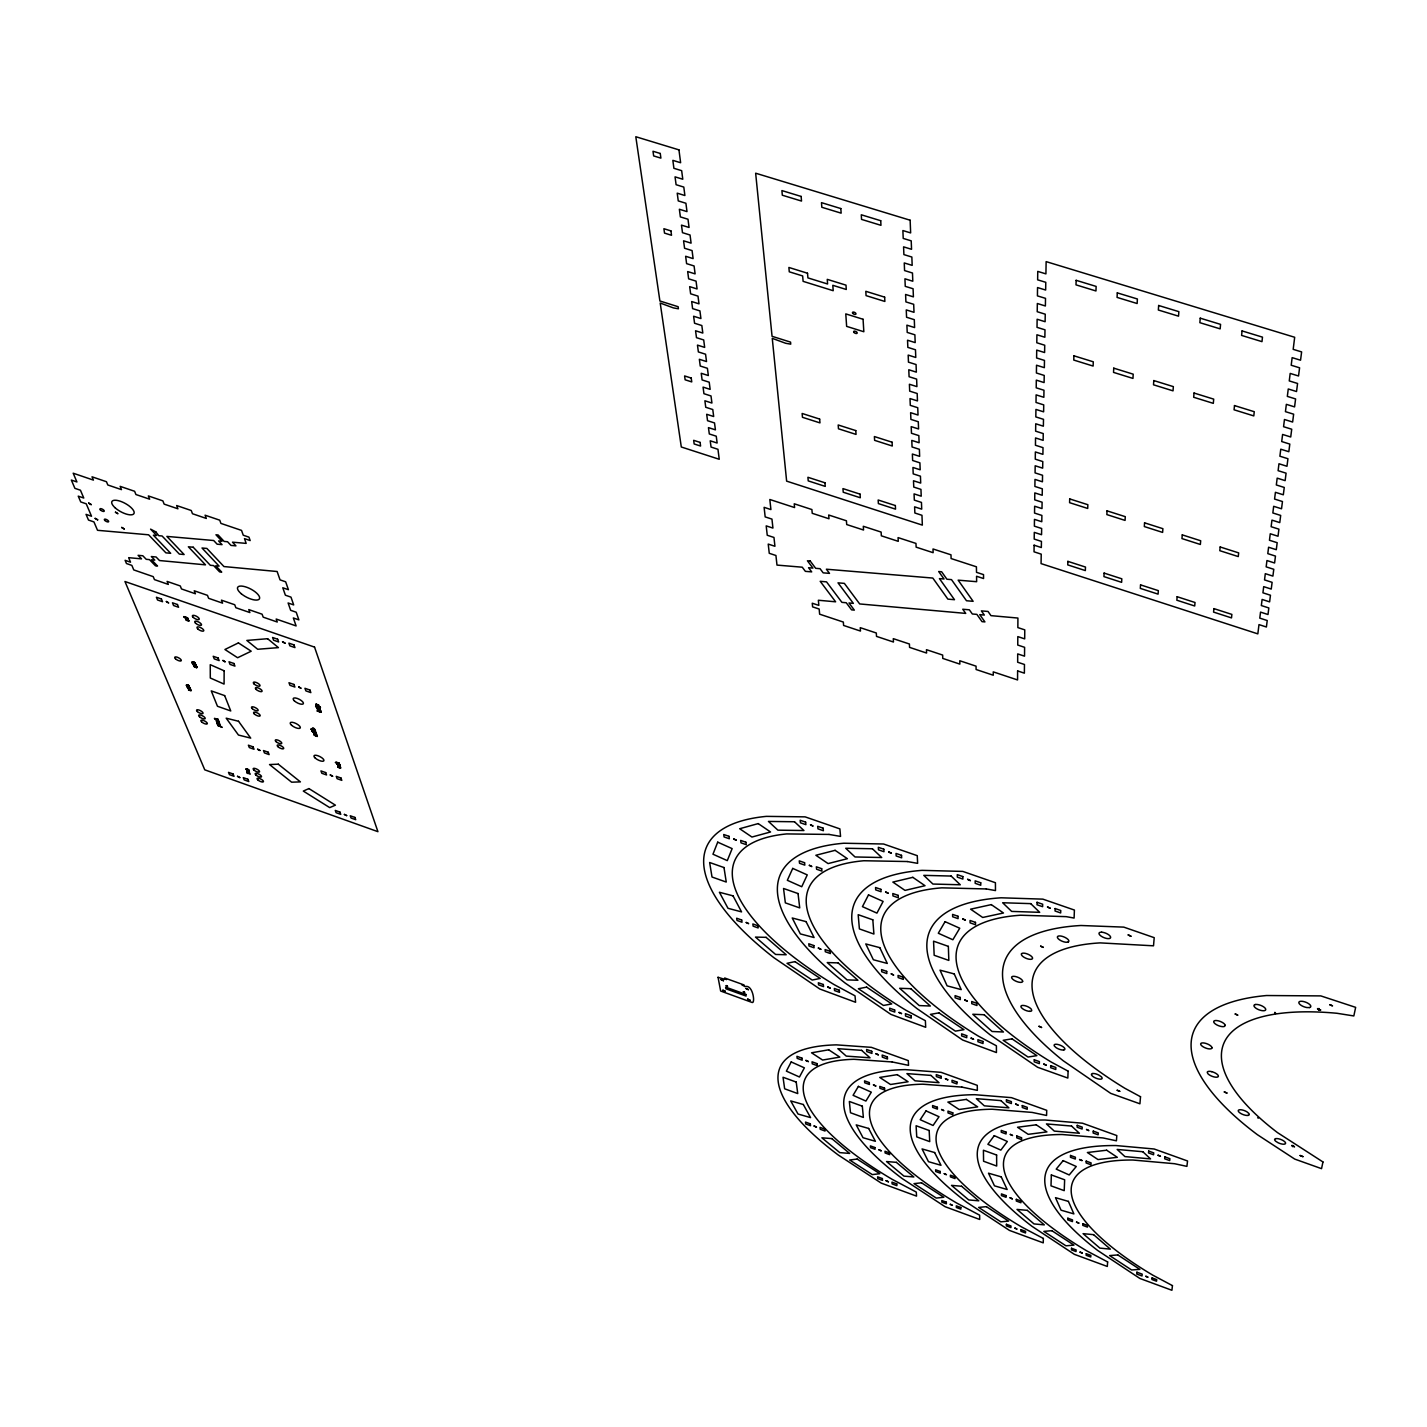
<?xml version="1.0" encoding="UTF-8"?>
<svg xmlns="http://www.w3.org/2000/svg" width="1427" height="1427" viewBox="0 0 1427 1427"><rect width="100%" height="100%" fill="white"/><g stroke="black" fill="none" stroke-linecap="round" stroke-linejoin="round"><path stroke-width="1.5" d="M312.941 728.876C316.812 731.534 311.639 725.041 312.638 729.126M316.17 704.599L318.185 705.081M189.381 689.705L190.326 689.437L189.416 689.883M190.915 690.365C185.439 689.384 192.163 689.116 188.685 688.171M217.047 721.17L218.42 720.385L216.137 719.547M218.866 722.775C219.134 721.331 218.206 722.276 217.118 722.24M1257.651 1117.805L1258.453 1118.09M1275.56 1013.527L1274.9 1012.332L1275.631 1013.348M185.76 617.855L185.706 619.3L188.953 620.745M188.418 619.746L186.652 618.069L187.9 619.55M1291.774 1145.453L1292.862 1145.845M1317.585 1008.568L1318.762 1008.978M1292.666 1146.684L1292.933 1145.435M1318.53 1009.959L1318.851 1008.497L1319.297 1010.227M192.217 662.253L195.178 663.145M1293.504 1146.273L1294.521 1146.916L1293.558 1146.095M1320.564 1010.155L1319.458 1009.567M194.75 662.503L194.357 663.573L195.356 663.145M189.363 686.173L188.721 685.406M216.244 720.029L218.295 721.563M189.862 690.079C189.309 691.56 188.774 686.976 190.005 688.938M189.952 689.937L190.201 688.242L189.488 689.33M247.799 771.882C252.097 775.45 245.176 770.687 247.888 772.061M248.78 769.938L245.926 768.868L247.281 768.975L247.192 770.99M193.804 665.999L195.089 666.98L193.84 666.231M217.725 724.952L219.919 726.004M188.275 619.71L186.152 619.229L186.652 618.069M188.061 619.336L188.079 618.819M340.001 765.8L337.664 765.835L340.375 766.513M195.053 663.002L192.288 661.825M318.275 710.2L318.988 710.307M337.896 764.836L339.715 765.282L339.144 764.569M220.561 726.254L220.222 725.38M313.994 731.569C319.47 731.926 309.766 730.446 315.438 730.945L311.318 729.518M313.815 732.497L316.063 732.693M1318.619 1009.478L1317.513 1008.889M1319.404 1009.745L1320.635 1009.834M247.888 772.435L247.656 773.47C246.104 769.742 252.187 774.201 247.906 772.631M186.741 684.978L188.721 686.351L188.328 685.174L188.632 686.512L187.686 684.889L186.776 686.244L189.292 687.297L186.776 686.244M316.901 707.453L317.472 708.291M313.137 732.087L315.492 732.675M218.188 719.618L214.46 718.423L218.17 719.511L218.188 720.938L215.834 719.083M218.224 722.508L219.348 723.792L218.581 722.419M317.079 707.97C319.291 709.576 320.807 706.686 316.188 705.455M318.382 710.789L320.718 711.574L318.738 711.003M339.376 764.551L336.861 764.087M317.026 705.866L320.219 707.382L315.688 706.454M317.151 706.633L318.31 706.24L317.097 706.044M194.5 666.694L196.534 666.534M189.88 688.581L187.633 688.082M335.506 762.41L339.091 763.267L336.201 762.089M337.7 763.374C334.275 761.536 340.215 763.106 337.361 764.533M336.915 763.516L337.04 763.623M338.788 765.175L337.914 764.908M338.431 765.907C335.042 767.03 345.495 769.331 338.021 767.244L338.128 765.728M338.984 764.836L338.092 765.354L339.465 764.836M338.912 764.426L338.306 763.409M338.859 765.211L339.412 764.176M339.947 766.299L338.163 765.193M339.644 766.495L339.608 764.462M338.27 766.798L340.678 767.387L338.324 767.137M339.465 765.871L339.662 764.747M338.877 767.494L337.949 766.745M313.904 734.138L317.365 736.332L314.332 735.101M314.35 732.818L315.331 732.961M314.582 733.924C312.763 735.387 316.705 733.3 316.687 734.834M314.885 732.836L315.492 732.996M314.439 735.494L314.439 734.192M311.871 731.052L316.027 733.3M315.421 735.636L317.276 736.493M316.384 733.995L313.708 733.068M315.831 704.599L318.167 705.848M315.956 704.76L316.74 704.028L316.134 704.92M316.669 705.83L316.384 704.617M317.418 706.579L319.184 707.489L319.113 706.597M318.881 705.241L318.667 704.992M317.383 708.844L320.254 709.861L317.383 708.844L317.65 707.935M317.472 709.255L320.593 710.789M317.989 708.149L318.97 708.951M318.738 707.453L318.845 706.419M317.151 711.003L321.236 712.251L317.222 710.842M318.31 708.72L317.436 707.988M318.756 707.953L317.543 706.847M319.666 706.543L318.97 707.489L319.666 706.543L320.504 707.56M319.042 707.899L319.452 708.755L318.114 708.416M318.524 709.843L317.722 709.415L320.665 710.628L320.094 711.805M319.291 708.274L319.969 708.987L315.599 706.615M319.755 707.596L319.933 706.686M318.827 709.772L318.346 711.145L318.703 710.236M319.273 709.023L320.165 706.847M318.025 710.521L320.451 711.145M318.917 710.7L319.327 710.414M319.826 711.021L321.075 712.198M311.193 729.161L315.367 730.749M314.778 731.445L311.407 729.358M320.433 711.841L320.932 711.306M311.96 731.284L313.209 732.229M313.904 729.643L314.707 729.589M314.19 729.714L314.529 728.751M313.405 731.302L314.332 731.302L313.548 732.996L316.473 733.835M314.404 731.534L315.171 732.461M315.064 730.321L315.349 731.106M314.511 732.176L315.224 730.392L311.193 728.769L311.407 729.75M245.943 769.314L247.246 769.991L246.728 771.186L249.35 771.936M246.603 769.67L249.083 770.919M246.621 770.812L247.049 769.902M248.851 770.063L248.28 769.474M246.746 772.81L250.314 774.13M249.35 773.131L248.244 771.971M249.136 772.578L246.657 770.99M249.029 773.291L249.44 772.364M249.315 773.363L249.529 773.398M217.653 722.062L217.403 721.045M219.633 725.255L217.011 723.025L217.386 721.937M217.225 723.721L218.42 720.385M218.349 721.402L217.475 724.22L218.01 723.489M218.402 721.812L218.723 720.903M218.063 724.185L217.386 721.777M218.652 723.061L219.187 722.365M218.01 725.558C229.693 730.695 212.998 723.114 219.098 725.237M219.312 722.347L219.116 723.346M218.099 725.754L218.492 724.666M218.777 722.936L219.776 723.489M218.991 723.043L218.563 723.899M214.549 718.655L218.099 719.654M215.227 718.691L215.745 719.244M216.761 721.884L216.779 720.403M217.065 719.654L216.048 719.886M216.69 720.564L216.619 721.777L216.815 719.761M217.493 720.207L218.063 719.297M194.75 664.875L196.052 665.499L192.645 663.127M193.519 665.267L196.141 665.339L193.305 663.573M186.241 685.138L186.634 685.602M195.909 667.051L196.98 667.64L195.838 667.212M195.963 666.712L196.409 665.838M186.455 685.442L187.169 684.728L186.669 685.977L189.791 687.778L186.741 685.816M196.088 667.568L196.73 666.552L195.463 667.14M196.534 667.283L196.052 666.552M196.32 667.658L196.73 666.552M187.686 684.889L187.704 686.209M189.292 687.297L187.115 687.047L189.202 687.457M189.773 687.368L187.294 687.154M188.364 686.441L188.917 685.888M188.364 687.957L187.829 687.76M189.167 690.204L189.113 688.385M188.489 690.044L188.614 689.116M189.63 690.49L190.326 689.437M190.736 689.955L190.915 690.989L190.54 689.027M216.619 721.777L216.601 720.849M194.786 663.359L192.288 661.914M195.57 664.144L191.967 663.109L195.285 664.197M193.234 661.825L192.395 662.253M192.752 663.377C191.717 660.63 195.856 663.912 194.215 662.199M192.93 663.823L193.341 662.752M193.68 663.323L194.857 663.163M194.018 663.466L192.788 662.324M193.448 663.02L194.964 662.663M194.126 666.641L194.304 665.713M195.267 664.054L195.303 663.448M185.849 618.497L187.312 618.355M185.813 619.586L188.453 620.674L185.795 619.14M186.259 620.281L189.06 621.013M186.455 619.389L187.74 619.389M183.78 616.571L187.829 617.962L183.691 616.732L187.686 619.015M187.115 619.657L186.063 618.712M185.671 618.908L185.421 617.891M315.902 703.975L316.437 704.92M314.546 733.692L314.422 734.584M193.43 665.018L195.802 665.874L195.963 664.893M338.895 764.997L339.876 765.068M249.172 771.133L246.728 771.186M337.2 763.98L337.985 764.676M246.461 768.992L248.459 770.009L247.602 769.296M314.154 734.62L314.636 734.78M186.776 685.085L188.614 686.262M337.807 763.035L339.073 762.821M218.438 724.898L219.419 724.97M155.846 531.896L150.584 529.132L156.685 535.5L153.385 535.214L170.669 553.301L165.907 552.855L148.604 534.804L97.535 530.309L93.95 521.925L88.492 520.052L86.048 514.362L91.524 516.235L86.244 503.82L80.733 501.929L78.253 496.15L83.765 498.023L80.447 490.228L74.9 488.337L71.35 480.061L76.915 481.951L73.187 473.211L93.415 480.096L92.041 476.814L106.454 481.72L107.81 484.984L121.473 489.622L120.153 486.357L134.62 491.28L135.922 494.527L149.639 499.182L148.354 495.936L162.874 500.877L164.141 504.123L177.911 508.797L176.663 505.55L191.254 510.509L192.484 513.738L206.309 518.447L205.096 515.201L219.74 520.177L220.917 523.406L241.538 530.398L243.25 535.214L248.958 537.158L250.171 540.565L244.481 538.639L246.175 543.384L232.494 542.171L235.937 545.863L230.996 545.417L227.553 541.743L224.146 541.439L218.117 534.982L215.959 534.786L222.006 541.243L218.616 540.958L222.059 544.632L217.136 544.186L213.693 540.512L166.888 536.409L184.137 554.532L179.338 554.086L162.072 535.981L158.772 535.696L155.775 531.825M187.472 619.532L186.527 619.211M338.467 766.424L338.11 767.084M318.685 706.133L316.259 705.669M193.109 663.091L193.216 664.144M317.293 708.613L320.344 709.701M314.475 733.853L316.758 734.673M335.416 762.571L339.483 764.016M217.136 723.525L217.457 723.685M217.386 724.006L220.311 725.041M1291.72 1145.631L1292.737 1146.273M319.238 710.575L320.576 711.556M217.403 722.9L218.634 723.739M194.126 662.378L192.699 662.485M339.127 765.496L340.339 766.174M187.543 618.908L185.367 618.248M1006.071 1195.594L1006.071 1197.289L1001.451 1195.594L1001.433 1193.9L1006.071 1195.594M1006.071 1132.128L1006.071 1133.966L1001.255 1132.217L1001.237 1130.38L1006.071 1132.128M1006.392 1224.295L1006.392 1225.918L1010.94 1227.595L1010.94 1225.954L1006.392 1224.295M1006.427 1099.86L1006.427 1101.787L1011.368 1103.553L1011.368 1101.626L1006.427 1099.86M224.146 670.797L224.075 684.086L210.304 678.003L210.251 664.679L224.146 670.797M1017.612 670.922L1017.558 679.948L993.246 671.867L993.281 675.221L976.104 669.513L976.05 666.159L959.782 660.755L959.854 664.108L942.765 658.418L942.658 655.064L926.462 649.677L926.587 653.049L909.57 647.376L909.409 644.005L893.284 638.654L893.463 642.025L876.517 636.388L876.303 632.999L860.249 627.666L860.481 631.055L843.607 625.454L843.339 622.065L819.633 614.181L819.169 609.044L812.605 606.867L812.248 603.211L818.83 605.387L818.367 600.25L835.616 601.802L820.204 581.306L826.518 581.859L841.912 602.355L846.247 602.747L851.58 609.864L854.327 610.114L848.994 602.979L853.346 603.371L838.006 582.84L844.356 583.375L859.678 603.942L965.722 613.396L962.761 609.24L969.361 609.811L972.322 613.985L976.871 614.377L982.026 621.655L984.915 621.904L979.76 614.645L984.327 615.055L981.384 610.881L988.037 611.47L990.962 615.643L1017.915 618.052L1017.861 627.595L1024.764 629.86L1024.693 638.868L1017.808 636.603L1017.754 645.058L1024.604 647.323L1024.532 656.17L1017.701 653.905L1017.665 662.235L1024.461 664.483L1024.372 673.169L1017.612 670.922M1016.327 1199.34L1016.309 1201.035L1020.947 1202.747L1020.965 1201.052L1016.327 1199.34M1016.773 1135.999L1016.773 1137.854L1021.607 1139.602L1021.625 1137.747L1016.773 1135.999M1021.001 1229.664L1020.983 1231.305L1025.531 1232.964L1025.549 1231.34L1021.001 1229.664M1022.303 1105.568L1022.285 1107.495L1027.226 1109.278L1027.244 1107.352L1022.303 1105.568M1034.111 545.203L1034.04 551.821L1041.228 554.158L1041.068 563.611L1257.829 633.873L1258.989 624.598L1266.391 627.006L1267.23 620.531L1259.791 618.123L1260.54 612.112L1267.997 614.52L1268.835 607.956L1261.343 605.547L1262.11 599.447L1269.62 601.873L1270.458 595.237L1262.931 592.811L1263.698 586.64L1271.243 589.066L1272.117 582.341L1264.536 579.915L1265.303 573.672L1272.902 576.098L1273.776 569.302L1266.159 566.858L1266.944 560.543L1274.596 562.987L1275.47 556.084L1267.8 553.64L1268.585 547.237L1276.291 549.698L1277.183 542.706L1269.459 540.262L1270.262 533.769L1278.021 536.231L1278.913 529.167L1271.136 526.706L1271.956 520.124L1279.769 522.603L1280.679 515.432L1272.848 512.971L1273.669 506.317L1281.535 508.779L1282.463 501.537L1274.579 499.058L1275.417 492.315L1283.319 494.794L1284.264 487.445L1276.327 484.966L1277.183 478.134L1285.138 480.631L1286.084 473.175L1278.11 470.678L1278.967 463.757L1286.976 466.272L1287.939 458.727L1279.894 456.212L1280.768 449.202L1288.831 451.717L1289.812 444.082L1281.714 441.549L1282.605 434.45L1290.722 436.983L1291.72 429.224L1283.569 426.709L1284.461 419.502L1292.63 422.035L1293.647 414.187L1285.442 411.654L1286.351 404.34L1294.574 406.891L1295.591 398.936L1287.332 396.385L1288.26 388.982L1296.537 391.533L1297.571 383.471L1289.259 380.92L1290.186 373.428L1298.534 375.979L1299.587 367.809L1291.203 365.241L1292.149 357.642L1300.55 360.21L1301.62 351.916L1293.183 349.347L1294.681 337.271L1046.134 261.623L1045.92 273.877L1037.75 271.398L1037.643 279.835L1045.777 282.314L1045.652 290.038L1037.536 287.558L1037.429 295.888L1045.509 298.35L1045.385 305.984L1037.34 303.505L1037.215 311.71L1045.242 314.19L1045.117 321.717L1037.126 319.238L1037.019 327.354L1044.992 329.815L1044.867 337.236L1036.912 334.774L1036.805 342.765L1044.725 345.227L1044.6 352.54L1036.716 350.097L1036.608 357.981L1044.475 360.425L1044.35 367.667L1036.519 365.223L1036.412 373L1044.225 375.444L1044.1 382.579L1036.305 380.135L1036.216 387.823L1043.975 390.249L1043.851 397.295L1036.109 394.869L1036.02 402.468L1043.726 404.876L1043.619 411.832L1035.931 409.424L1035.824 416.916L1043.494 419.324L1043.369 426.191L1035.734 423.783L1035.627 431.168L1043.244 433.576L1043.137 440.354L1035.538 437.946L1035.449 445.26L1043.012 447.65L1042.905 454.339L1035.36 451.949L1035.271 459.155L1042.78 461.545L1042.673 468.163L1035.181 465.773L1035.074 472.89L1042.548 475.28L1042.441 481.791L1034.985 479.418L1034.896 486.446L1042.316 488.819L1042.209 495.276L1034.807 492.904L1034.718 499.842L1042.102 502.215L1041.995 508.583L1034.646 506.228L1034.539 513.078L1041.888 515.432L1041.781 521.729L1034.468 519.374L1034.379 526.153L1041.656 528.489L1041.549 534.715L1034.29 532.378L1034.2 539.067L1041.442 541.404L1041.335 547.54L1034.111 545.203M1034.272 1059.779L1034.236 1061.831L1039.338 1063.65L1039.391 1061.599L1034.272 1059.779M1037.054 902.292L1037.019 904.754L1042.62 906.698L1042.673 904.236L1037.054 902.292M1043.351 1238.458L1043.244 1242.863L1009.46 1230.413L966.828 1202.337A226.108 73.812 21.9 0 1 974.926 1094.705L1011.458 1097.648L1046.722 1110.331L1046.58 1115.468L1032.131 1112.418L992.247 1109.243A196.908 64.251 21.9 0 0 1021.429 1226.845L1043.351 1238.458M1050.718 1065.648L1050.664 1067.681L1055.784 1069.501L1055.837 1067.467L1050.718 1065.648M1055.124 908.535L1055.052 910.997L1060.671 912.959L1060.76 910.497L1055.124 908.535M1067.86 561.364L1067.753 564.896L1085.341 570.586L1085.483 567.054L1067.86 561.364M1069.697 498.915L1069.59 502.679L1087.713 508.458L1087.856 504.712L1069.697 498.915M1073.907 355.805L1073.782 360.068L1093.118 366.061L1093.278 361.798L1073.907 355.805M1076.136 280.316L1076.012 284.865L1095.954 290.965L1096.132 286.417L1076.136 280.316M1051.342 1174.938L1051.003 1185.837L1064.221 1190.653L1064.649 1179.79L1051.342 1174.938M1068.109 1071.142L1067.842 1078.063L1037.607 1067.271L989.892 1034.646A255.433 94.45 21.6 0 1 1001.094 897.797L1042.869 899.135L1074.406 910.051L1074.103 918.06L1066.237 916.651L1020.626 915.224A222.416 82.195 21.6 0 0 1051.271 1062.08L1068.109 1071.142M1067.842 1218.212L1067.771 1219.889L1072.426 1221.601L1072.515 1219.924L1067.842 1218.212M1070.535 1155.46L1070.446 1157.297L1075.316 1159.045L1075.405 1157.226L1070.535 1155.46M1071.534 1248.268L1071.463 1249.874L1076.029 1251.568L1076.119 1249.945L1071.534 1248.268M1077.242 1125.35L1077.153 1127.259L1082.13 1129.042L1082.219 1127.134L1077.242 1125.35M1104.106 573.083L1103.945 576.615L1121.622 582.341L1121.818 578.809L1104.106 573.083M1107.031 510.848L1106.87 514.594L1125.065 520.409L1125.279 516.663L1107.031 510.848M1113.738 368.148L1113.542 372.393L1132.967 378.423L1133.199 374.177L1113.738 368.148M1117.287 292.874L1117.073 297.405L1137.141 303.523L1137.39 298.992L1117.287 292.874M1082.861 1223.706L1082.772 1225.383L1087.445 1227.095L1087.535 1225.418L1082.861 1223.706M1086.197 1161.132L1086.108 1162.969L1090.977 1164.735L1091.084 1162.898L1086.197 1161.132M1086.268 1253.691L1086.179 1255.296L1090.763 1256.991L1090.852 1255.385L1086.268 1253.691M1093.26 1131.112L1093.153 1133.02L1098.13 1134.804L1098.255 1132.913L1093.26 1131.112M1140.548 584.874L1140.316 588.388L1158.082 594.131L1158.332 590.635L1140.548 584.874M1144.561 522.835L1144.329 526.563L1162.613 532.414L1162.898 528.686L1144.561 522.835M1153.783 380.563L1153.515 384.808L1173.03 390.855L1173.351 386.628L1153.783 380.563M1158.653 305.485L1158.349 310.016L1178.524 316.17L1178.863 311.657L1158.653 305.485M1107.637 1261.932L1107.298 1266.462L1074.388 1254.351L1031.953 1226.292A227.767 74.258 21.6 0 1 1045.153 1120.017L1082.487 1123.21L1116.806 1135.553L1116.431 1140.815L1103.035 1137.943L1062.259 1134.519A198.353 64.643 21.6 0 0 1086.839 1250.908L1107.637 1261.932M1177.15 596.718L1176.847 600.214L1194.702 605.993L1195.023 602.497L1177.15 596.718M1182.269 534.875L1181.966 538.585L1200.357 544.472L1200.696 540.762L1182.269 534.875M1194.024 393.031L1193.686 397.259L1213.307 403.359L1213.699 399.132L1194.024 393.031M1200.232 318.167L1199.875 322.68L1220.156 328.87L1220.567 324.375L1200.232 318.167M1140.53 1096.739L1139.923 1103.802L1110.705 1093.367L1063.24 1060.76A257.556 95.092 21.1 0 1 1080.97 925.499L1123.78 927.122L1154.211 937.664L1153.515 945.816L1100.217 942.89A224.253 82.766 21.1 0 0 1124.958 1088.337L1140.53 1096.739M1136.909 1272.206L1136.73 1274.043L1142.01 1275.97L1142.189 1274.15L1136.909 1272.206M1148.699 1151.072L1148.521 1152.962L1153.551 1154.764L1153.729 1152.873L1148.699 1151.072M1213.913 608.615L1213.574 612.094L1231.501 617.909L1231.876 614.413L1213.913 608.615M1220.174 546.969L1219.8 550.679L1238.261 556.584L1238.672 552.891L1220.174 546.969M1234.498 405.571L1234.07 409.799L1253.798 415.917L1254.262 411.707L1234.498 405.571M1242.061 330.921L1241.597 335.416L1261.985 341.642L1262.485 337.147L1242.061 330.921M1152.088 1277.914L1151.928 1279.502L1156.548 1281.214L1156.726 1279.627L1152.088 1277.914M1164.878 1156.887L1164.682 1158.778L1169.712 1160.579L1169.908 1158.706L1164.878 1156.887M1172.459 1285.62L1171.906 1290.276L1139.888 1278.467L1097.648 1250.444A229.533 74.686 21.2 0 1 1116.039 1145.56L1154.193 1149.003L1187.549 1160.989L1186.907 1166.376L1174.582 1163.718L1132.931 1160.026A199.887 65.018 21.2 0 0 1152.802 1275.167L1172.459 1285.62M733.692 838.987L736.278 840.182L733.692 838.987M718.049 977.299L720.653 991.034L752.118 1002.467C755.525 1003.823 752.903 983.792 744.965 986.646L743.966 984.915L724.738 978.012L723.971 979.118L718.049 977.299M721.099 979.6L723.471 980.706L721.099 979.6M722.9 990.231L725.255 991.319L722.9 990.231M725.005 978.868L726.521 979.582L725.184 978.797M726.129 985.629L727.645 986.342L726.307 985.558M746.178 922.52L748.658 923.661L746.285 922.431M742.218 985.04L743.735 985.754L742.29 985.005M743.289 991.783L744.805 992.496L743.467 991.711M747.677 999.132L750.031 1000.238L747.677 999.132M810.465 824.86L813.122 826.108L810.572 824.752M809.287 865.368L811.874 866.581L809.394 865.261M1322.954 1161.953L1321.545 1168.659L1294.753 1159.099L1257.401 1134.697A263.371 96.554 19.9 0 1 1266.534 995.529L1320.813 995.903L1355.65 1007.355L1353.831 1015.953L1336.956 1013.277A229.319 84.032 20 0 0 1277.54 1132.646L1322.954 1161.953M818.349 948.081L820.828 949.24L818.349 948.081M805.898 1060.422L808.36 1061.563L805.898 1060.422M827.731 986.985L830.157 988.108L827.731 986.985M814.086 1125.992L816.458 1127.098L814.086 1125.992M888.664 851.955L891.34 853.203L888.664 851.955M885.632 892.018L888.236 893.248L885.632 892.018M1225.204 1025.407L1224.509 1026.405A6.118 2.301 21.3 0 1 1218.105 1025.514L1216.696 1024.836A6.118 2.301 21.3 0 1 1214.359 1020.769A6.118 2.301 21.3 0 1 1222.172 1022.338L1223.385 1023.105A6.118 2.301 21.3 0 1 1225.204 1025.407M891.197 973.91L893.694 975.069L891.322 973.82M875.786 1053.643L878.318 1054.821L875.786 1053.643M873.467 1084.895L875.768 1085.983L873.467 1084.895M899.064 1012.439L901.507 1013.562L899.064 1012.439M878.907 1149.752L881.137 1150.786L878.907 1149.752M967.667 879.335L970.36 880.584L967.667 879.335M962.743 918.952L965.383 920.165L962.886 918.863M886.078 1180.7L888.415 1181.788L886.078 1180.7M1021.536 953.735L1021.357 954.306A6.011 2.248 22.5 0 0 1024.211 957.374L1025.567 958.088A6.011 2.248 22.5 0 0 1032.185 958.944A6.011 2.248 22.5 0 0 1029.741 955.109L1028.385 954.395A6.011 2.248 22.5 0 0 1022.089 953.343L1021.536 953.735M964.759 999.988L967.256 1001.148L964.759 999.988M945.441 1078.741L947.796 1079.829L945.441 1078.741M746.053 988.519L748.39 989.66L746.053 988.519M941.552 1109.564L943.871 1110.634L941.659 1109.493M971.091 1038.125L973.535 1039.266L971.091 1038.125M944.21 1173.672L946.44 1174.706L944.317 1173.6M1047.507 906.983L1050.218 908.25L1047.507 906.983M1040.658 946.155L1043.298 947.385L1040.658 946.155M950.239 1204.334L952.415 1205.333L950.346 1204.263M237.524 776.324L239.79 777.572L237.524 776.324M1039.034 1026.298L1041.549 1027.476L1039.034 1026.298M1015.632 1104.016L1018.022 1105.122L1015.632 1104.016M717.71 842.162L712.965 854.22L727.288 860.624L732.14 848.619L717.71 842.162M1010.262 1134.447L1012.581 1135.517L1010.37 1134.376M95.163 518.376L97.696 519.856L95.163 518.376M1043.797 1064.078L1046.259 1065.22L1043.797 1064.078M115.391 512.239L117.942 513.738L115.533 512.15M1010.084 1197.788L1012.314 1198.841L1010.084 1197.788M121.705 527.455L124.238 528.953L121.705 527.455M1128.204 934.935L1130.915 936.201L1128.204 934.935M1211.969 1047.846L1211.737 1048.363A6.029 2.23 21.4 0 1 1207.634 1048.649L1206.172 1048.221A6.029 2.23 21.4 0 1 1200.642 1043.975A6.029 2.23 21.4 0 1 1206.421 1043.583L1207.902 1044.172A6.029 2.23 21.4 0 1 1211.808 1047.168L1211.969 1047.846M1014.865 1228.112L1017.059 1229.146L1014.989 1228.058M1022.642 981.348L1022.41 981.865A5.904 2.176 22.6 0 1 1018.379 982.061L1016.952 981.615A5.904 2.176 22.6 0 1 1011.6 977.334A5.904 2.176 22.6 0 1 1017.273 977.067L1018.7 977.656A5.904 2.176 22.6 0 1 1022.499 980.688L1022.642 981.348M792.734 868.401L787.329 880.298L801.742 886.738L807.254 874.894L792.734 868.401M1086.482 1129.524L1088.89 1130.63L1086.625 1129.453M1079.579 1159.545L1081.969 1160.543L1079.579 1159.545M1117.198 1090.264L1119.731 1091.298L1117.198 1090.264M166.281 601.534L168.707 602.979L166.424 601.463M1076.511 1222.136L1078.812 1223.082L1076.511 1222.136M1080.043 1252.121L1082.29 1253.049L1080.043 1252.121M868.508 894.89L862.443 906.644L876.927 913.119L883.117 901.418L868.508 894.89M1158.011 1155.264L1160.454 1156.28L1158.135 1155.192M1235.14 1014.062L1237.887 1015.168L1235.3 1013.973M791.2 1061.938L786.384 1071.124L799.459 1077.01L804.382 1067.842L791.2 1061.938M1224.312 1091.958L1226.917 1093.028L1224.312 1091.958M1145.774 1276.309L1148.039 1277.254L1145.899 1276.255M88.706 503.089L91.203 504.623L88.706 503.089M945.066 921.664L938.306 933.24L952.861 939.751L959.747 928.228L945.066 921.664M1329.714 1004.751L1332.55 1005.892L1329.893 1004.644M222.88 660.487L225.252 661.896L223.04 660.433M858.394 1086.375L853.078 1095.312L865.904 1101.073L871.308 1092.172L858.394 1086.375M257.627 749.246L259.946 750.459L257.627 749.246M298.725 686.976L301.097 688.367L298.867 686.904M282.546 641.829L285.043 643.149L282.546 641.829M1300.14 1155.513L1302.905 1156.637L1300.14 1155.513M926.034 1110.902L920.201 1119.696L933.08 1125.475L939.02 1116.717L926.034 1110.902M344.389 814.425L346.672 815.602L344.389 814.425M994.28 1135.642L987.894 1144.293L1000.844 1150.108L1007.337 1141.493L994.28 1135.642M330.279 774.968L332.598 776.217L330.279 774.968M1063.151 1160.615L1056.212 1169.123L1069.215 1174.956L1076.261 1166.501L1063.151 1160.615M238.416 642.899L224.913 649.499L237.613 657.74L251.206 651.211L238.416 642.899M308.91 788.578L303.291 791.075L329.708 807.611L335.399 805.167L308.91 788.578M1255.278 1004.519L1254.476 1004.822A6.261 2.39 21 0 0 1256.135 1008.354L1257.437 1009.121A6.261 2.39 21 0 0 1264.429 1010.655A6.261 2.39 21 0 0 1264.643 1007.658L1263.591 1006.838A6.261 2.39 21 0 0 1256.402 1004.43L1255.278 1004.519M1275.774 1138.621L1275.06 1138.871A5.833 2.051 21 0 0 1275.738 1141.261L1277.986 1142.688A5.833 2.051 21 0 0 1283.426 1144.222L1284.443 1144.151A5.833 2.051 21 0 0 1283.497 1140.779A5.833 2.051 21 0 0 1275.774 1138.621M1068.288 941.945L1066.361 942.266A6.136 2.337 22.3 0 1 1060.653 940.518L1059.387 939.733A6.136 2.337 22.3 0 1 1058.709 935.987A6.136 2.337 22.3 0 1 1066.807 938.467L1067.824 939.287A6.136 2.337 22.3 0 1 1068.288 941.945M758.219 823.593L739.685 828.73L751.94 837.043L770.544 831.977L758.219 823.593M1092.69 1073.532L1091.94 1073.728A5.726 2.016 22 0 0 1093.831 1077.117A5.726 2.016 22 0 0 1100.823 1079.151L1101.59 1078.955A5.726 2.016 22 0 0 1101.198 1076.671L1099.093 1075.209A5.726 2.016 22 0 0 1092.707 1073.514M835.116 850.331L815.869 855.272L828.088 863.585L847.388 858.697L835.116 850.331M912.816 877.337L892.856 882.082L905.003 890.394L925.017 885.703L912.816 877.337M991.301 904.611L970.61 909.177L982.704 917.472L1003.466 912.995L991.301 904.611M794.964 961.62L787.026 963.314L812.213 980.064L820.204 978.423L794.964 961.62M866.617 987.127L858.394 988.733L883.474 1005.464L891.75 1003.93L866.617 987.127M938.948 1012.867L930.44 1014.383L955.394 1031.132L963.956 1029.67L938.948 1012.867M828.695 1049.79L811.553 1052.805L822.612 1060.047L839.825 1057.104L828.695 1049.79M1011.975 1038.838L1003.181 1040.301L1028.029 1057.032L1036.876 1055.641L1011.975 1038.838M897.28 1074.638L879.763 1077.439L890.502 1084.502L908.089 1081.755L897.28 1074.638M966.364 1099.396L947.867 1102.09L959.122 1109.51L977.673 1106.87L966.364 1099.396M1036.234 1124.797L1017.558 1127.259L1028.207 1134.322L1046.936 1131.914L1036.234 1124.797M857.145 1159.063L849.671 1160.008L872.289 1174.599L879.817 1173.707L857.145 1159.063M1106.656 1150.216L1087.392 1152.517L1098.005 1159.562L1117.323 1157.315L1106.656 1150.216M921.521 1182.805L913.993 1183.643L936.273 1198.074L943.836 1197.271L921.521 1182.805M986.396 1206.636L978.654 1207.42L1000.826 1221.833L1008.621 1221.102L986.396 1206.636M1051.842 1230.68L1043.851 1231.394L1065.933 1245.807L1073.96 1245.129L1051.842 1230.68M1309.433 1007.569L1306.9 1007.551A6.35 2.444 20.7 0 1 1299.926 1004.43L1299.194 1003.591A6.35 2.444 20.7 0 1 1302.013 1001.29A6.35 2.444 20.7 0 1 1309.718 1004.519L1310.45 1005.357A6.35 2.444 20.7 0 1 1309.433 1007.569M267.616 638.707L246.835 640.438L257.681 649.267L278.426 647.626L267.616 638.707M1117.84 1254.939L1109.617 1255.582L1131.611 1269.976L1139.87 1269.37L1117.84 1254.939M1248.019 1115.415L1246.984 1115.468A5.869 2.087 21.2 0 1 1239.278 1112.418A5.869 2.087 21.2 0 1 1240.473 1109.724L1241.74 1109.867A5.869 2.087 21.2 0 1 1247.198 1112.008L1248.893 1113.506A5.869 2.087 21.2 0 1 1248.019 1115.415M278.301 764.194L269.542 764.551L291.625 782.192L300.401 781.889L278.301 764.194M1101.68 932.206L1100.52 932.241A6.225 2.408 22 0 0 1099.289 934.328L1099.932 935.149A6.225 2.408 22 0 0 1107.994 938.627A6.225 2.408 22 0 0 1109.76 935.702L1108.779 934.846A6.225 2.408 22 0 0 1103.071 932.384L1101.68 932.206M1063.614 1050.004L1062.58 1050.022A5.762 2.051 22.3 0 1 1056.051 1047.614L1054.446 1046.116A5.762 2.051 22.3 0 1 1056.444 1044.261L1057.692 1044.439A5.762 2.051 22.3 0 1 1063.936 1047.436A5.762 2.051 22.3 0 1 1063.614 1050.004M794.5 821.756L768.457 821.435L777.893 830.157L803.936 830.532L794.5 821.756M829.016 834.42L786.687 833.921A217.635 80.304 23.1 0 0 834.385 984.755L855.023 995.832L855.594 1002.271L819.829 989.018L773.969 957.749A249.939 92.273 23.1 0 1 766.37 816.369L805.131 816.868L839.879 828.891L840.557 836.418L829.016 834.42M872.414 848.762L845.729 848.262L855.023 856.967L881.708 857.52L872.414 848.762M907.269 861.533L863.87 860.749A219.116 80.964 22.6 0 0 905.984 1010.28L925.374 1020.697L925.695 1027.297L890.876 1014.383L845.266 983.149A251.634 93.023 22.6 0 1 843.803 843.232L883.545 843.999L917.258 855.665L917.632 863.353L907.269 861.533M766.103 937.343L755.489 937.093L775.592 954.449L786.206 954.752L766.103 937.343M951.149 876.053L923.786 875.357L932.919 884.044L960.282 884.776L951.149 876.053M986.342 888.95L941.838 887.844A220.703 81.589 22.1 0 0 978.28 1036.056L996.403 1045.795L996.438 1052.555L962.601 1039.998L917.222 1008.764A253.471 93.754 22.1 0 1 922.038 870.363L962.797 871.415L995.422 882.724L995.475 890.573L986.342 888.95M838.095 962.886L827.25 962.565L847.085 979.885L857.93 980.26L838.095 962.886M1030.722 903.63L1002.664 902.756L1011.654 911.407L1039.694 912.335L1030.722 903.63M910.801 988.697L899.67 988.287L919.238 1005.571L930.35 1006.017L910.801 988.697M984.184 1014.74L972.804 1014.258L992.086 1031.489L1003.466 1032.006L984.184 1014.74M861.605 1050.343L837.845 1048.684L846.265 1056.105L870.042 1057.817L861.605 1050.343M892.196 1061.956L853.988 1059.298A194.447 63.466 22.7 0 0 892.196 1179.344L916.295 1192.08L916.544 1196.129L881.244 1183.126L838.309 1155.049A222.88 72.777 22.7 0 1 836.49 1044.867L871.398 1047.347L908.268 1060.6L908.553 1065.363L892.196 1061.956M930.921 1075.405L906.912 1073.603L915.01 1080.828L939.02 1082.665L930.921 1075.405M961.887 1087.106L922.877 1084.199A195.535 63.84 22.3 0 0 956.589 1202.979L979.636 1215.18L979.707 1219.461L945.066 1206.689L902.239 1178.595A224.538 73.33 22.3 0 1 905.324 1069.626L941.071 1072.337L977.263 1085.358L977.352 1090.371L961.887 1087.106M831.78 1138.585L821.881 1137.818L839.772 1152.624L849.671 1153.426L831.78 1138.585M1000.916 1100.609L976.353 1098.665L984.345 1105.836L1008.889 1107.834L1000.916 1100.609M810.197 561.007L807.432 560.793L812.908 568.089L808.574 567.732L811.695 571.888L805.381 571.353L802.259 567.197L776.984 565.092L775.931 555.495L769.26 553.301L768.225 544.079L774.932 546.273L773.969 537.462L767.244 535.25L766.192 525.867L772.935 528.079L771.953 519.107L765.175 516.895L764.105 507.334L770.919 509.564L769.813 499.486L794.589 507.566L794.233 503.785L811.892 509.546L812.231 513.31L828.998 518.768L828.677 515.004L846.425 520.784L846.71 524.547L863.549 530.023L863.299 526.278L881.119 532.075L881.351 535.821L898.261 541.332L898.065 537.604L915.973 543.419L916.134 547.147L933.133 552.695L933.008 548.967L950.988 554.818L951.096 558.546L976.425 566.804L976.514 572.334L983.524 574.617L983.56 578.541L976.567 576.258L976.639 581.699L958.159 580.165L973.125 601.32L966.489 600.749L951.488 579.612L946.922 579.237L941.624 571.763L938.698 571.531L944.014 578.987L939.448 578.613L954.485 599.697L947.885 599.126L932.812 578.06L826.394 569.212L829.497 573.369L823.165 572.851L820.043 568.677L815.673 568.321L810.197 561.007M896.37 1162.345L886.524 1161.542L903.987 1176.133L913.851 1176.972L896.37 1162.345M1071.534 1126.046L1046.437 1123.923L1054.303 1131.094L1079.383 1133.252L1071.534 1126.046M1029.83 1011.333L1028.635 1011.244A5.833 2.123 22.5 0 1 1021.393 1007.605A5.833 2.123 22.5 0 1 1024.033 1005.518L1025.389 1005.803A5.833 2.123 22.5 0 1 1031.275 1009.157L1031.757 1010.477A5.833 2.123 22.5 0 1 1029.83 1011.333M961.548 1186.247L951.488 1185.373L968.737 1199.929L978.797 1200.821L961.548 1186.247M1142.831 1151.732L1117.18 1149.448L1124.922 1156.583L1150.554 1158.902L1142.831 1151.732M193.198 547.219L188.364 546.791L205.488 564.842L159.503 560.543L156.078 556.994L151.351 556.548L154.776 560.115L151.53 559.812L157.523 566.02L155.472 565.823L149.478 559.616L146.232 559.313L142.807 555.763L138.098 555.317L141.541 558.867L128.644 557.672L130.517 562.184L125.112 560.312L126.468 563.54L131.855 565.395L133.746 569.908L153.224 576.633L154.455 579.612L168.315 584.41L167.102 581.413L180.284 585.962L181.479 588.941L195.392 593.757L194.233 590.778L207.468 595.344L208.61 598.305L222.576 603.139L221.453 600.161L234.741 604.745L235.847 607.724L249.868 612.558L248.78 609.597L262.104 614.199L263.192 617.16L277.248 622.011L276.196 619.05L296.102 625.918L293.338 617.962L298.867 619.871L296.21 612.219L290.662 610.31L288.111 602.979L293.677 604.905L290.983 597.128L285.382 595.202L282.796 587.781L288.415 589.69L285.668 581.806L280.049 579.879L277.123 571.513L223.95 566.555L206.879 548.45L202.01 548.004L219.098 566.109L215.762 565.788L221.702 572.084L219.58 571.87L213.64 565.591L210.322 565.288L193.198 547.219M1027.279 1210.346L1017.005 1209.418L1034.022 1223.92L1044.296 1224.883L1027.279 1210.346M1093.581 1234.658L1083.075 1233.659L1099.878 1248.108L1110.384 1249.142L1093.581 1234.658M1211.719 1071.659L1210.346 1071.392A5.94 2.158 21.3 0 0 1207.242 1072.283L1207.813 1073.621A5.94 2.158 21.3 0 0 1213.913 1076.886L1215.287 1077.153A5.94 2.158 21.3 0 0 1218.105 1075.298A5.94 2.158 21.3 0 0 1211.719 1071.659M238.523 721.259L226.197 718.191L238.47 735.048L250.706 738.116L238.523 721.259M733.05 895.853L719.404 892.267L728.002 908.303L741.558 911.889L733.05 895.853M806.059 921.628L792.235 917.989L800.333 933.9L814.086 937.539L806.059 921.628M879.799 947.653L865.779 943.943L873.36 959.747L887.291 963.439L879.799 947.653M954.253 973.928L940.036 970.164L947.1 985.843L961.227 989.607L954.253 973.928M803.33 1104.516L790.736 1100.93L798.032 1114.023L810.554 1117.609L803.33 1104.516M868.651 1128.454L856.218 1124.886L863.032 1137.729L875.393 1141.279L868.651 1128.454M934.649 1152.552L922.074 1148.931L928.478 1161.685L940.982 1165.288L934.649 1152.552M1001.237 1176.865L988.501 1173.19L994.476 1185.837L1007.141 1189.494L1001.237 1176.865M1068.413 1201.391L1055.498 1197.663L1061.064 1210.185L1073.889 1213.895L1068.413 1201.391M678.949 149.871L635.8 136.724L659.898 300.99L678.128 306.716L678.414 308.785L673.473 307.929L660.202 303.041L681.303 446.99L719.244 459.28L717.959 449.309L711.056 447.061L710.218 440.8L717.139 443.03L716.247 436.198L709.308 433.969L708.452 427.618L715.426 429.866L714.517 422.945L707.542 420.697L706.686 414.276L713.678 416.523L712.769 409.531L705.741 407.266L704.884 400.773L711.93 403.038L711.003 395.957L703.939 393.691L703.065 387.109L710.147 389.375L709.219 382.204L702.102 379.939L701.228 373.285L708.345 375.551L707.4 368.291L700.247 366.025L699.355 359.283L706.526 361.566L705.562 354.217L698.374 351.934L697.464 345.102L704.67 347.403L703.707 339.965L696.483 337.664L695.555 330.761L702.815 333.062L701.834 325.534L694.557 323.233L693.611 316.241L700.925 318.542L699.926 310.908L692.594 308.607L691.667 301.525L698.998 303.844L697.999 296.12L690.632 293.801L689.669 286.631L697.072 288.95L696.055 281.137L688.635 278.818L687.671 271.558L695.11 273.877L694.075 265.957L686.601 263.638L685.638 256.271L693.112 258.608L692.077 250.581L684.568 248.244L683.569 240.806L691.096 243.143L690.044 235.009L682.481 232.672L681.482 225.127L689.063 227.464L687.992 219.241L680.376 216.904L679.359 209.252L686.993 211.606L685.905 203.258L678.253 200.904L677.219 193.162L684.889 195.517L683.801 187.08L676.095 184.707L675.042 176.859L682.784 179.231L681.66 170.669L673.901 168.297L672.848 160.359L680.625 162.732L678.949 149.871M910.141 220.222L755.65 173.202L772.061 336.308L790.558 342.123L790.736 344.157L785.688 343.283L772.257 338.342L786.634 481.131L922.341 525.118L921.967 515.308L914.868 513.007L914.618 506.853L921.717 509.136L921.45 502.429L914.332 500.128L914.065 493.885L921.218 496.186L920.95 489.39L913.762 487.071L913.494 480.756L920.7 483.075L920.433 476.19L913.209 473.871L912.941 467.467L920.183 469.786L919.898 462.83L912.638 460.493L912.37 454.036L919.648 456.355L919.38 449.309L912.067 446.972L911.782 440.408L919.113 442.745L918.845 435.61L911.478 433.273L911.211 426.637L918.578 428.974L918.292 421.75L910.908 419.395L910.622 412.688L918.025 415.043L917.739 407.712L910.301 405.357L910.016 398.561L917.472 400.916L917.186 393.495L909.695 391.141L909.409 384.255L916.919 386.61L916.633 379.1L909.088 376.728L908.785 369.754L916.348 372.144L916.063 364.527L908.464 362.155L908.178 355.091L915.777 357.464L915.474 349.776L907.84 347.385L907.536 340.215L915.189 342.605L914.885 334.81L907.215 332.42L906.894 325.16L914.6 327.568L914.297 319.666L906.573 317.258L906.252 309.909L914.011 312.317L913.69 304.308L905.913 301.9L905.592 294.461L913.405 296.87L913.084 288.753L905.253 286.345L904.932 278.8L912.798 281.226L912.477 273.003L904.575 270.577L904.254 262.943L912.174 265.368L911.853 257.038L903.897 254.595L903.576 246.853L911.55 249.297L911.211 240.842L903.22 238.416L902.881 230.55L910.64 232.922L910.141 220.222M660.255 153.474L652.995 151.262L653.655 155.918L660.897 158.129L660.255 153.474M801.136 196.444L781.907 190.576L782.317 195.214L801.528 201.064L801.136 196.444M840.824 208.556L821.488 202.652L821.827 207.272L841.145 213.158L840.824 208.556M880.727 220.721L861.284 214.781L861.551 219.401L880.958 225.323L880.727 220.721M670.922 230.889L663.894 228.712L664.518 233.1L671.528 235.277L670.922 230.889M807.521 273.235L788.881 267.455L789.274 271.808L802.652 275.946L803.116 281.351L833.207 290.716L832.815 285.311L846.282 289.485L845.997 285.15L827.25 279.353L827.589 283.991L807.914 277.89L807.521 273.235M884.651 297.137L865.814 291.304L866.064 295.621L884.865 301.454L884.651 297.137M863.067 319.273L845.783 313.886L846.639 326.373L863.834 331.742L863.067 319.273M691.221 378.048L684.603 375.943L685.138 379.796L691.756 381.919L691.221 378.048M819.651 419.074L802.135 413.473L802.473 417.308L819.972 422.891L819.651 419.074M855.79 430.597L838.184 424.978L838.47 428.796L856.039 434.414L855.79 430.597M892.089 442.209L874.394 436.555L874.626 440.354L892.285 446.009L892.089 442.209M700.086 442.406L693.665 440.319L694.164 443.975L700.586 446.045L700.086 442.406M824.949 482.79L807.914 477.278L808.235 480.899L825.252 486.393L824.949 482.79M860.071 494.152L842.947 488.605L843.232 492.226L860.303 497.755L860.071 494.152M895.353 505.55L878.158 500.003L878.372 503.588L895.532 509.154L895.353 505.55M314.546 647.109L124.952 581.502L204.757 769.831L377.923 831.673L314.546 647.109M161.412 598.983L156.417 597.253L157.541 599.982L162.535 601.712L161.412 598.983M177.465 604.531L172.471 602.8L173.577 605.53L178.571 607.26L177.465 604.531M277.659 639.242L272.593 637.494L273.574 640.188L278.64 641.954L277.659 639.242M293.98 644.897L288.896 643.149L289.859 645.842L294.943 647.59L293.98 644.897M805.631 822.13L800.172 820.24L800.458 822.79L805.898 824.663L805.631 822.13M823.147 828.195L817.689 826.304L817.956 828.837L823.397 830.728L823.147 828.195M883.812 849.208L878.318 847.299L878.497 849.832L883.991 851.723L883.812 849.208M901.525 855.344L896.013 853.435L896.174 855.95L901.668 857.859L901.525 855.344M962.833 876.57L957.267 874.644L957.339 877.141L962.886 879.068L962.833 876.57M980.724 882.778L975.158 880.851L975.194 883.331L980.759 885.257L980.724 882.778M218.117 657.99L213.212 656.277L214.246 658.882L219.152 660.594L218.117 657.99M233.921 663.501L229.016 661.789L230.015 664.393L234.938 666.106L233.921 663.501M293.962 684.461L288.985 682.73L289.931 685.317L294.89 687.047L293.962 684.461M309.927 690.044L304.95 688.296L305.877 690.882L310.836 692.612L309.927 690.044M728.983 836.329L723.721 834.492L724.095 836.935L729.358 838.773L728.983 836.329M745.911 842.233L740.649 840.396L741.005 842.84L746.267 844.677L745.911 842.233M804.56 862.711L799.245 860.856L799.53 863.281L804.828 865.137L804.56 862.711M821.667 868.668L816.333 866.813L816.601 869.239L821.916 871.094L821.667 868.668M880.905 889.36L875.536 887.487L875.714 889.877L881.065 891.75L880.905 889.36M898.189 895.389L892.803 893.516L892.963 895.906L898.332 897.779L898.189 895.389M958.016 916.277L952.594 914.386L952.665 916.758L958.088 918.649L958.016 916.277M975.479 922.377L970.039 920.469L970.092 922.841L975.533 924.75L975.479 922.377M723.988 867.545L709.629 862.497L712.019 877.034L726.254 882.047L723.988 867.545M798.032 893.552L783.53 888.468L785.349 902.863L799.726 907.911L798.032 893.552M872.825 919.826L858.18 914.689L859.393 928.923L873.913 934.043L872.825 919.826M948.349 946.369L933.561 941.178L934.168 955.269L948.83 960.425L948.349 946.369M224.663 695.609L211.267 690.9L217.457 706.258L230.746 710.949L224.663 695.609M253.078 746.856L248.387 745.197L249.315 747.57L254.024 749.246L253.078 746.856M268.222 752.225L263.513 750.566L264.441 752.921L269.132 754.598L268.222 752.225M325.713 772.596L320.95 770.919L321.806 773.273L326.551 774.95L325.713 772.596M340.982 778.018L336.255 776.342L337.093 778.678L341.802 780.355L340.982 778.018M741.683 920.005L736.653 918.221L737.01 920.451L742.022 922.234L741.683 920.005M757.862 925.731L752.832 923.947L753.153 926.177L758.183 927.96L757.862 925.731M813.836 945.566L808.77 943.764L809.02 945.976L814.086 947.778L813.836 945.566M830.175 951.363L825.091 949.561L825.323 951.755L830.407 953.557L830.175 951.363M886.702 971.377L881.565 969.575L881.725 971.751L886.845 973.571L886.702 971.377M903.184 977.227L898.047 975.408L898.189 977.584L903.327 979.404L903.184 977.227M960.264 997.455L955.091 995.618L955.145 997.776L960.317 999.613L960.264 997.455M976.906 1003.342L971.716 1001.504L971.769 1003.68L976.942 1005.518L976.906 1003.342M911.157 1015.721L905.414 1013.669L905.556 1016.06L911.3 1018.093L911.157 1015.721M233.1 774.005L228.516 772.364L229.462 774.647L234.046 776.288L233.1 774.005M247.87 779.267L243.268 777.626L244.195 779.909L248.797 781.55L247.87 779.267M339.929 812.088L335.274 810.429L336.094 812.694L340.75 814.353L339.929 812.088M354.931 817.439L350.257 815.78L351.06 818.028L355.715 819.687L354.931 817.439M823.325 984.523L818.349 982.757L818.581 984.862L823.557 986.646L823.325 984.523M839.308 990.231L834.331 988.447L834.545 990.57L839.522 992.336L839.308 990.231M894.658 1009.977L889.645 1008.193L889.788 1010.28L894.8 1012.064L894.658 1009.977M966.685 1035.663L961.62 1033.861L961.673 1035.931L966.739 1037.732L966.685 1035.663M982.989 1041.478L977.905 1039.677L977.941 1041.728L983.007 1043.547L982.989 1041.478M745.839 994.387L725.63 987.109L725.915 988.804L746.107 996.064L745.839 994.387M871.772 1051.307L866.581 1049.451L866.76 1051.556L871.951 1053.429L871.772 1051.307M887.362 1056.925L882.171 1055.052L882.332 1057.157L887.523 1059.03L887.362 1056.925M941.16 1076.368L936.273 1074.602L936.362 1076.547L941.249 1078.313L941.16 1076.368M956.911 1082.023L952.005 1080.257L952.077 1082.219L956.964 1083.967L956.911 1082.023M801.956 1058.138L796.926 1056.319L797.194 1058.37L802.224 1060.19L801.956 1058.138M817.082 1063.632L812.034 1061.795L812.284 1063.846L817.332 1065.666L817.082 1063.632M869.275 1082.594L864.53 1080.863L864.708 1082.772L869.435 1084.484L869.275 1082.594M884.544 1088.123L879.799 1086.393L879.942 1088.284L884.686 1090.014L884.544 1088.123M937.361 1107.245L932.58 1105.515L932.669 1107.388L937.45 1109.118L937.361 1107.245M952.772 1112.828L947.974 1111.08L948.045 1112.953L952.844 1114.683L952.772 1112.828M796.212 1082.058L783.031 1077.26L784.654 1088.801L797.747 1093.581L796.212 1082.058M862.318 1106.175L849.35 1101.466L850.492 1112.739L863.371 1117.43L862.318 1106.175M929.173 1130.505L916.098 1125.742L916.74 1136.891L929.726 1141.636L929.173 1130.505M996.617 1155.032L983.417 1150.233L983.578 1161.257L996.688 1166.037L996.617 1155.032M810.322 1123.834L805.488 1122.068L805.738 1123.959L810.554 1125.725L810.322 1123.834M824.842 1129.149L819.99 1127.384L820.222 1129.256L825.056 1131.04L824.842 1129.149M874.912 1147.558L870.363 1145.881L870.506 1147.629L875.054 1149.288L874.912 1147.558M889.556 1152.909L884.99 1151.25L885.132 1152.98L889.681 1154.657L889.556 1152.909M940.215 1171.46L935.613 1169.783L935.702 1171.513L940.286 1173.19L940.215 1171.46M954.984 1176.883L950.382 1175.188L950.436 1176.9L955.038 1178.595L954.984 1176.883M882.385 1178.577L877.605 1176.811L877.748 1178.613L882.528 1180.379L882.385 1178.577M896.762 1183.875L891.964 1182.109L892.107 1183.893L896.887 1185.659L896.762 1183.875M946.315 1202.176L941.802 1200.517L941.874 1202.176L946.386 1203.817L946.315 1202.176M960.799 1207.51L956.286 1205.851L956.358 1207.492L960.853 1209.151L960.799 1207.51M852.704 313.298A1.909 0.963 25.3 0 0 855.772 314.261A1.909 0.963 25.3 0 0 854.131 312.192A1.909 0.963 25.3 0 0 852.704 313.298M853.935 332.384A1.909 0.945 25.2 0 0 857.003 333.329A1.909 0.945 25.2 0 0 855.379 331.296A1.909 0.945 25.2 0 0 853.935 332.384M100.389 509.903A2.426 0.91 28.7 0 0 104.117 511.33A2.426 0.91 28.7 0 0 101.763 508.886A2.426 0.91 28.7 0 0 100.389 509.903M115.123 507.798A12.558 4.709 28.7 0 0 133.853 513.738A12.558 4.709 28.7 0 0 119.85 501.091A12.558 4.709 28.7 0 0 115.123 507.798M104.813 520.409A2.426 0.892 28.7 0 0 108.523 521.836A2.426 0.892 28.7 0 0 106.187 519.41A2.426 0.892 28.7 0 0 104.813 520.409M241.234 593.703A12.29 4.584 27.7 0 0 259.429 598.823A12.29 4.584 27.7 0 0 245.016 586.711A12.29 4.584 27.7 0 0 241.234 593.703M193.234 617.392A3.853 1.391 27.8 0 0 199.102 619.443A3.853 1.391 27.8 0 0 195.089 615.661A3.853 1.391 27.8 0 0 193.234 617.392M195.535 623.171A3.835 1.391 27.8 0 0 201.385 625.204A3.835 1.391 27.8 0 0 197.372 621.458A3.835 1.391 27.8 0 0 195.535 623.171M197.818 628.915A3.817 1.373 27.8 0 0 203.651 630.948A3.817 1.373 27.8 0 0 199.655 627.22A3.817 1.373 27.8 0 0 197.818 628.915M175.503 658.828A3.728 1.32 27.7 0 0 181.175 660.826A3.728 1.32 27.7 0 0 177.269 657.223A3.728 1.32 27.7 0 0 175.503 658.828M254.113 683.997A3.746 1.338 27.3 0 0 259.875 686.012A3.746 1.338 27.3 0 0 256.022 682.409A3.746 1.338 27.3 0 0 254.113 683.997M256.2 689.455A3.746 1.32 27.3 0 0 261.944 691.471A3.746 1.32 27.3 0 0 258.091 687.885A3.746 1.32 27.3 0 0 256.2 689.455M294.354 700.853A5.726 2.051 27.1 0 0 303.184 703.939A5.726 2.051 27.1 0 0 297.351 698.463A5.726 2.051 27.1 0 0 294.354 700.853M252.311 708.666A3.692 1.284 27.2 0 0 257.984 710.664A3.692 1.284 27.2 0 0 254.184 707.15A3.692 1.284 27.2 0 0 252.311 708.666M254.363 713.982A3.675 1.284 27.2 0 0 260.017 715.979A3.675 1.284 27.2 0 0 256.218 712.465A3.675 1.284 27.2 0 0 254.363 713.982M291.536 725.237A5.637 1.98 27 0 0 300.152 728.109A5.637 1.98 27 0 0 294.14 722.74A5.637 1.98 27 0 0 291.536 725.237M315.296 758.147A5.547 1.926 26.7 0 0 323.768 760.93A5.547 1.926 26.7 0 0 317.775 755.686A5.547 1.926 26.7 0 0 315.296 758.147M276.017 741.594A3.639 1.266 27 0 0 281.618 743.574A3.639 1.266 27 0 0 277.89 740.131A3.639 1.266 27 0 0 276.017 741.594M277.783 746.553A3.621 1.249 26.9 0 0 283.456 748.783A3.621 1.249 26.9 0 0 280.156 745.411A3.621 1.249 26.9 0 0 277.783 746.553M197.372 711.574A3.639 1.249 27.4 0 0 202.919 713.536A3.639 1.249 27.4 0 0 199.12 710.075A3.639 1.249 27.4 0 0 197.372 711.574M199.53 716.782A3.621 1.231 27.4 0 0 205.06 718.726A3.621 1.231 27.4 0 0 201.278 715.284A3.621 1.231 27.4 0 0 199.53 716.782M201.689 721.955A3.603 1.231 27.3 0 0 207.2 723.899A3.603 1.231 27.3 0 0 203.437 720.474A3.603 1.231 27.3 0 0 201.689 721.955M253.952 770.063A3.55 1.195 26.9 0 0 259.411 771.989A3.55 1.195 26.9 0 0 255.754 768.671A3.55 1.195 26.9 0 0 253.952 770.063M255.915 775.004A3.532 1.195 26.9 0 0 261.355 776.948A3.532 1.195 26.9 0 0 257.716 773.63A3.532 1.195 26.9 0 0 255.915 775.004M257.877 779.927A3.532 1.177 26.9 0 0 263.299 781.853A3.532 1.177 26.9 0 0 259.678 778.553A3.532 1.177 26.9 0 0 257.877 779.927"/></g></svg>
